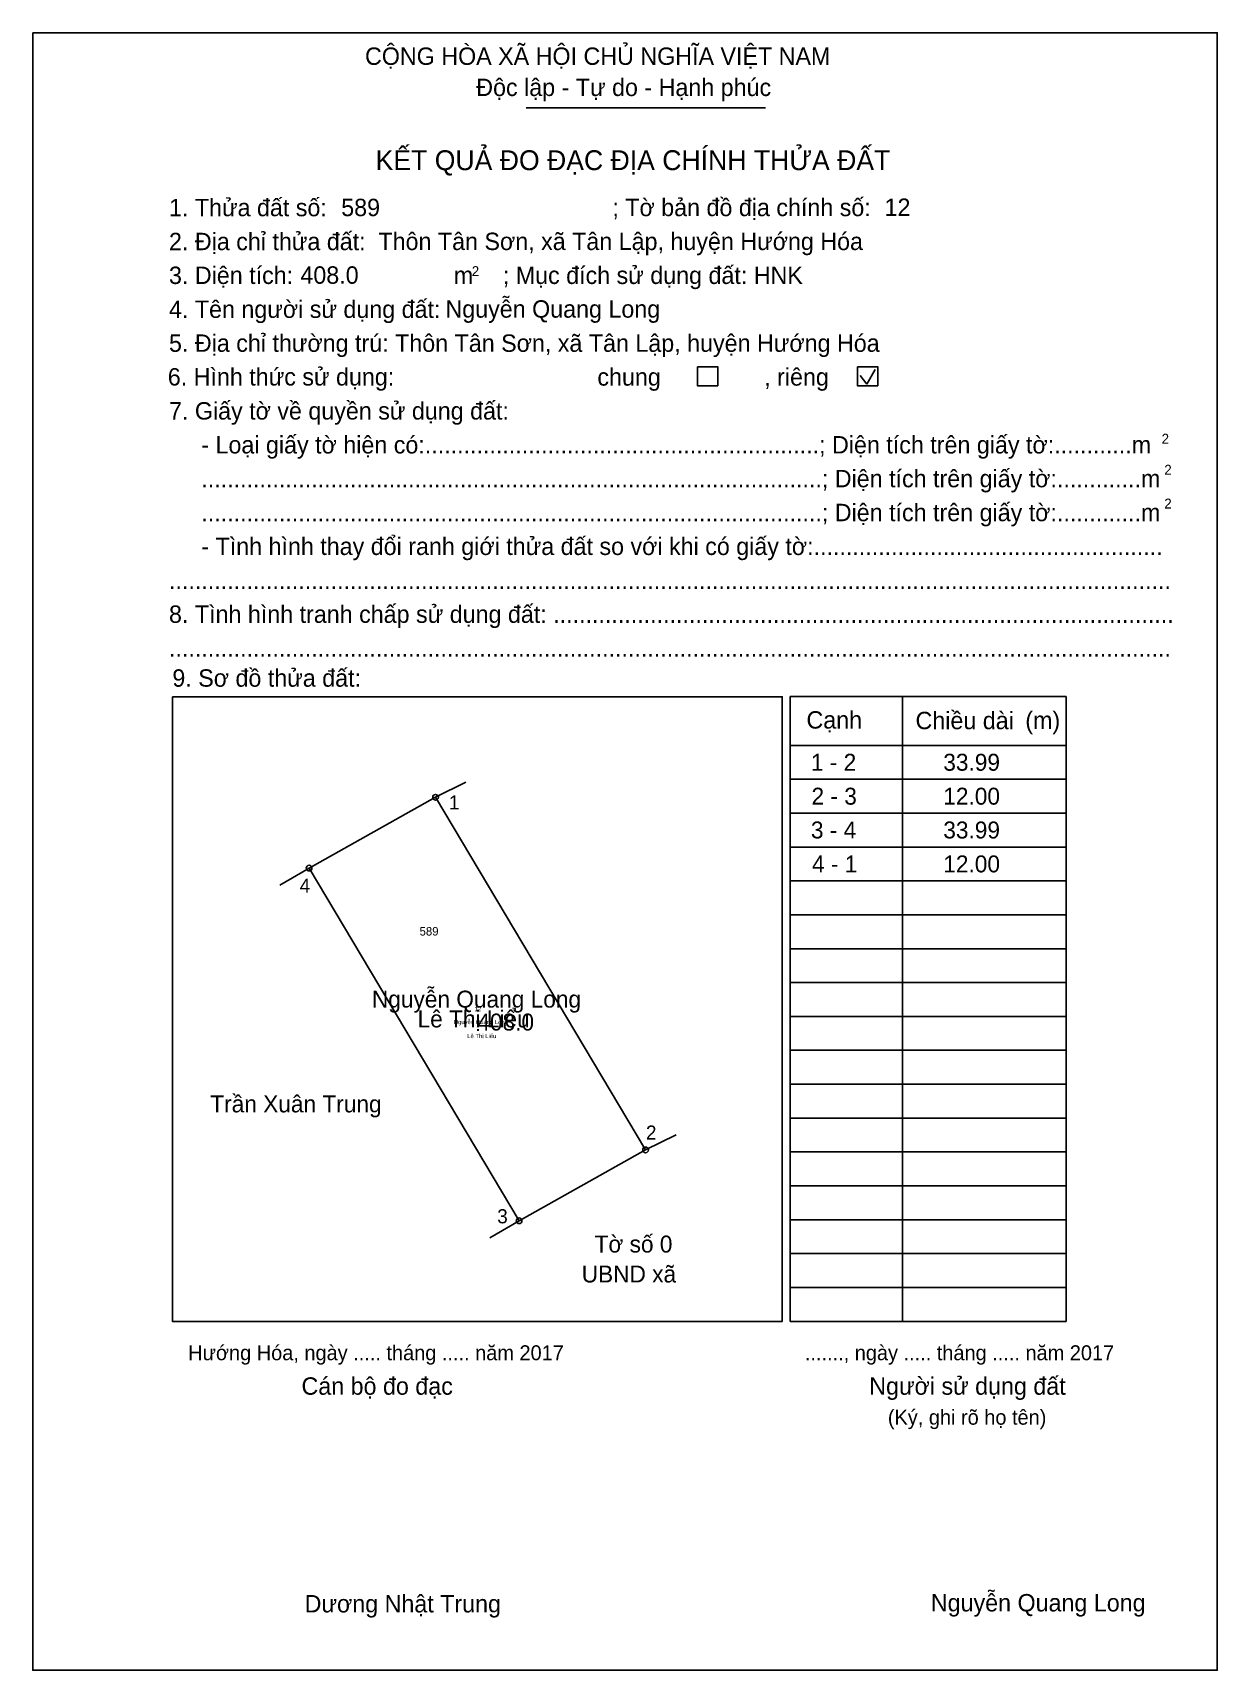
# Model space of a CAD drawing. Extents: x 548259 to 548357, y 1837765 to 1837900.
import ezdxf

# ---------------------------------------------------------------- set-up
doc = ezdxf.new("R2010")
doc.units = 0
for name, color, linetype in [('Level 1', 7, 'Continuous'), ('Level 10', 7, 'Continuous'), ('Level 11', 7, 'Continuous'), ('Level 13', 7, 'Continuous'), ('Level 15', 7, 'Continuous'), ('Level 18', 7, 'Continuous'), ('Level 2', 7, 'Continuous'), ('Level 21', 7, 'Continuous'), ('Level 27', 7, 'Continuous'), ('Level 36', 7, 'Continuous'), ('Level 48', 7, 'Continuous'), ('Level 50', 7, 'Continuous'), ('Level 52', 7, 'Continuous'), ('Level 6', 7, 'Continuous'), ('Level 9', 7, 'Continuous')]:
    doc.layers.add(name, color=color, linetype=linetype)

msp = doc.modelspace()

# ---------------------------------------------------------------- linework, layer by layer
at = {"layer": 'Level 1'}
for p, q in [((548259.24, 1837900.17), (548259.24, 1837900.17)), ((548300.08, 1837893.95), (548319.91, 1837893.95)), ((548327.74, 1837871.78), (548328.3, 1837871.06)), ((548328.3, 1837871.06), (548328.98, 1837872.27)), ((548270.8, 1837845.17), (548270.8, 1837845.17)), ((548344.81, 1837845.18), (548321.96, 1837845.18)), ((548321.96, 1837845.18), (548321.96, 1837793.43)), ((548331.24, 1837845.18), (548331.24, 1837793.43)), ((548344.81, 1837793.43), (548344.81, 1837845.18)), ((548321.96, 1837841.14), (548337.66, 1837841.14)), ((548337.66, 1837841.14), (548344.81, 1837841.14)), ((548321.96, 1837838.34), (548337.66, 1837838.34)), ((548337.66, 1837838.34), (548344.81, 1837838.34)), ((548321.96, 1837835.53), (548337.66, 1837835.53)), ((548337.66, 1837835.53), (548344.81, 1837835.53)), ((548321.96, 1837832.72), (548337.66, 1837832.72)), ((548337.66, 1837832.72), (548344.81, 1837832.72)), ((548321.96, 1837829.92), (548337.66, 1837829.92)), ((548337.66, 1837829.92), (548344.81, 1837829.92)), ((548321.96, 1837827.11), (548337.66, 1837827.11)), ((548337.66, 1837827.11), (548344.81, 1837827.11)), ((548321.96, 1837824.3), (548337.66, 1837824.3)), ((548337.66, 1837824.3), (548344.81, 1837824.3)), ((548321.96, 1837821.5), (548337.66, 1837821.5)), ((548337.66, 1837821.5), (548344.81, 1837821.5)), ((548321.96, 1837818.69), (548337.66, 1837818.69)), ((548337.66, 1837818.69), (548344.81, 1837818.69)), ((548321.96, 1837815.89), (548337.66, 1837815.89)), ((548337.66, 1837815.89), (548344.81, 1837815.89)), ((548321.96, 1837813.08), (548337.66, 1837813.08)), ((548337.66, 1837813.08), (548344.81, 1837813.08)), ((548321.96, 1837810.27), (548337.66, 1837810.27)), ((548337.66, 1837810.27), (548344.81, 1837810.27)), ((548321.96, 1837807.47), (548337.66, 1837807.47)), ((548337.66, 1837807.47), (548344.81, 1837807.47)), ((548321.96, 1837804.66), (548337.66, 1837804.66)), ((548337.66, 1837804.66), (548344.81, 1837804.66)), ((548321.96, 1837801.85), (548337.66, 1837801.85)), ((548337.66, 1837801.85), (548344.81, 1837801.85)), ((548321.96, 1837799.05), (548337.66, 1837799.05)), ((548337.66, 1837799.05), (548344.81, 1837799.05)), ((548321.96, 1837796.24), (548337.66, 1837796.24)), ((548337.66, 1837796.24), (548344.81, 1837796.24)), ((548321.3, 1837793.43), (548321.3, 1837793.43)), ((548321.96, 1837793.43), (548344.81, 1837793.43)), ((548344.81, 1837793.43), (548344.81, 1837793.94)), ((548357.31, 1837764.53), (548357.31, 1837764.53))]:
    msp.add_line(p, q, dxfattribs=at)
msp.add_lwpolyline([(548270.8, 1837845.17), (548321.3, 1837845.17), (548321.3, 1837793.43), (548270.8, 1837793.43)], close=True, dxfattribs=at)
at = {"layer": 'Level 10'}
msp.add_lwpolyline([(548299.51, 1837801.76), (548282.12, 1837830.97), (548292.59, 1837836.84), (548309.98, 1837807.63)], close=True, dxfattribs=at)
at = {"layer": 'Level 11'}
for centre in [(548292.59, 1837836.84), (548282.12, 1837830.97), (548309.98, 1837807.63), (548299.51, 1837801.76), (548299.51, 1837801.76)]:
    msp.add_circle(centre, 0.234, dxfattribs=at)
at = {"layer": 'Level 2'}
msp.add_lwpolyline([(548259.24, 1837900.17), (548357.31, 1837900.17), (548357.31, 1837764.53), (548259.24, 1837764.53)], close=True, dxfattribs=at)
at = {"layer": 'Level 27'}
for p, q in [((548292.59, 1837836.84), (548295.11, 1837838.08)), ((548282.12, 1837830.97), (548279.69, 1837829.56)), ((548309.98, 1837807.63), (548312.5, 1837808.87)), ((548299.51, 1837801.76), (548297.08, 1837800.35))]:
    msp.add_line(p, q, dxfattribs=at)
at = {"layer": 'Level 50'}
for points in [[(548314.27, 1837872.51), (548315.95, 1837872.51), (548315.95, 1837870.93), (548314.27, 1837870.93)], [(548327.52, 1837872.51), (548329.2, 1837872.51), (548329.2, 1837870.93), (548327.52, 1837870.93)]]:
    msp.add_lwpolyline(points, close=True, dxfattribs=at)

# ---------------------------------------------------------------- texts
at = {"layer": 'Level 1'}
for s, height, p in [('CỘNG HÒA XÃ HỘI CHỦ NGHĨA VIỆT NAM', 1.4405, (548286.75, 1837897.51)), ('Độc lập - Tự do - Hạnh phúc', 1.4405, (548295.96, 1837894.93)), ('KẾT QUẢ ĐO ĐẠC ĐỊA CHÍNH THỬA ĐẤT', 1.6465, (548287.63, 1837888.79)), ('1. Thửa đất số:', 1.4405, (548270.52, 1837884.97)), ('; Tờ bản đồ địa chính số:', 1.4405, (548307.23, 1837884.98)), ('2. Địa chỉ thửa đất:', 1.4405, (548270.52, 1837882.16)), ('3. Diện tích:', 1.4405, (548270.52, 1837879.36)), ('2', 0.823, (548295.59, 1837880.01)), ('; Mục đích sử dụng đất: HNK', 1.4406, (548298.16, 1837879.36)), ('m', 1.44, (548294.1, 1837879.36)), ('4. Tên người sử dụng đất:', 1.4405, (548270.52, 1837876.55)), ('5. Địa chỉ thường trú: Thôn Tân Sơn, xã Tân Lập, huyện Hướng Hóa', 1.4406, (548270.52, 1837873.74)), ('chung                , riêng', 1.4405, (548305.99, 1837870.94)), ('7. Giấy tờ về quyền sử dụng đất:', 1.4405, (548270.52, 1837868.13)), ('     - Loại giấy tờ hiện có:.............................................................; Diện tích trên giấy tờ:............m', 1.44054, (548270.52, 1837865.32)), ('2', 0.823, (548352.71, 1837866.13)), ('     ................................................................................................; Diện tích trên giấy tờ:.............m', 1.44054, (548270.52, 1837862.52)), ('2', 0.823, (548352.93, 1837863.56)), ('     ................................................................................................; Diện tích trên giấy tờ:.............m', 1.44054, (548270.52, 1837859.71)), ('2', 0.823, (548352.93, 1837860.76)), ('     - Tình hình thay đổi ranh giới thửa đất so với khi có giấy tờ:......................................................', 1.44054, (548270.52, 1837856.91)), ('...........................................................................................................................................................', 1.44054, (548270.52, 1837854.1)), ('8. Tình hình tranh chấp sử dụng đất: ................................................................................................', 1.44054, (548270.52, 1837851.29)), ('...........................................................................................................................................................', 1.44054, (548270.52, 1837848.49)), ('9. Sơ đồ thửa đất:', 1.4405, (548270.8, 1837846)), ('Cạnh', 1.441, (548323.3, 1837842.53)), ('Chiều dài', 1.441, (548332.33, 1837842.48)), ('(m)', 1.441, (548341.42, 1837842.5)), ('Hướng Hóa, ngày ..... tháng ..... năm 2017', 1.2348, (548272.11, 1837790.21)), ('......., ngày ..... tháng ..... năm 2017', 1.2348, (548323.17, 1837790.21)), ('Cán bộ đo đạc', 1.4406, (548281.49, 1837787.35)), ('Người sử dụng đất', 1.4405, (548328.5, 1837787.35)), ('(Ký, ghi rõ họ tên)', 1.2348, (548330.04, 1837784.87)), ('Dương Nhật Trung', 1.4406, (548281.75, 1837769.32))]:
    msp.add_text(s, height=height, dxfattribs=at).set_placement(p)
at = {"layer": 'Level 13'}
for s, height, p in [('Nguyễn Quang Long', 1.4032, (548287.32, 1837819.42)), ('Lê Thị Liểu', 1.4032, (548291.1, 1837817.78)), ('Nguyễn Quang Long', 0.3508, (548294.11, 1837818.05)), ('.', 1.4, (548295.4, 1837818.6)), ('408.0', 1.403, (548296.05, 1837817.52))]:
    msp.add_text(s, height=height, dxfattribs=at).set_placement(p)
at = {"layer": 'Level 15'}
msp.add_text('Lê Thị Liểu', height=0.3508, dxfattribs=at).set_placement((548295.22, 1837816.89))
at = {"layer": 'Level 18'}
msp.add_text('12', height=0.351, dxfattribs=at).set_placement((548295.82, 1837819.12))
at = {"layer": 'Level 21'}
msp.add_text('589', height=0.702, dxfattribs=at).set_placement((548291.27, 1837825.39))
at = {"layer": 'Level 36'}
for s, height, p in [('Trần Xuân Trung', 1.4032, (548273.94, 1837810.74)), ('Tờ số 0', 1.403, (548305.76, 1837799.13)), ('UBND xã', 1.403, (548304.69, 1837796.65))]:
    msp.add_text(s, height=height, dxfattribs=at).set_placement(p)
at = {"layer": 'Level 48'}
msp.add_text('6. Hình thức sử dụng:', height=1.4406, dxfattribs=at).set_placement((548270.42, 1837870.95))
at = {"layer": 'Level 52'}
for s, p in [('1 - 2', (548323.67, 1837839.04)), ('33.99', (548334.63, 1837839.04)), ('2 - 3', (548323.72, 1837836.23)), ('12.00', (548334.63, 1837836.23)), ('3 - 4', (548323.67, 1837833.43)), ('33.99', (548334.63, 1837833.43)), ('4 - 1', (548323.76, 1837830.62)), ('12.00', (548334.63, 1837830.62))]:
    msp.add_text(s, height=1.403, dxfattribs=at).set_placement(p)
at = {"layer": 'Level 6'}
for s, height, p in [('589', 1.441, (548284.78, 1837884.98)), ('12', 1.441, (548329.77, 1837885)), ('Thôn Tân Sơn, xã Tân Lập, huyện Hướng Hóa', 1.4406, (548287.86, 1837882.17)), ('408.0', 1.441, (548281.4, 1837879.38)), ('Nguyễn Quang Long', 1.4406, (548293.41, 1837876.57)), ('Nguyễn Quang Long', 1.4406, (548333.6, 1837769.4))]:
    msp.add_text(s, height=height, dxfattribs=at).set_placement(p)
at = {"layer": 'Level 9'}
for s, p in [('1', (548293.7, 1837835.83)), ('4', (548281.34, 1837828.94)), ('2', (548310.01, 1837808.48)), ('3', (548297.7, 1837801.55))]:
    msp.add_text(s, height=1.17, dxfattribs=at).set_placement(p)

doc.saveas('drawing.dxf')
